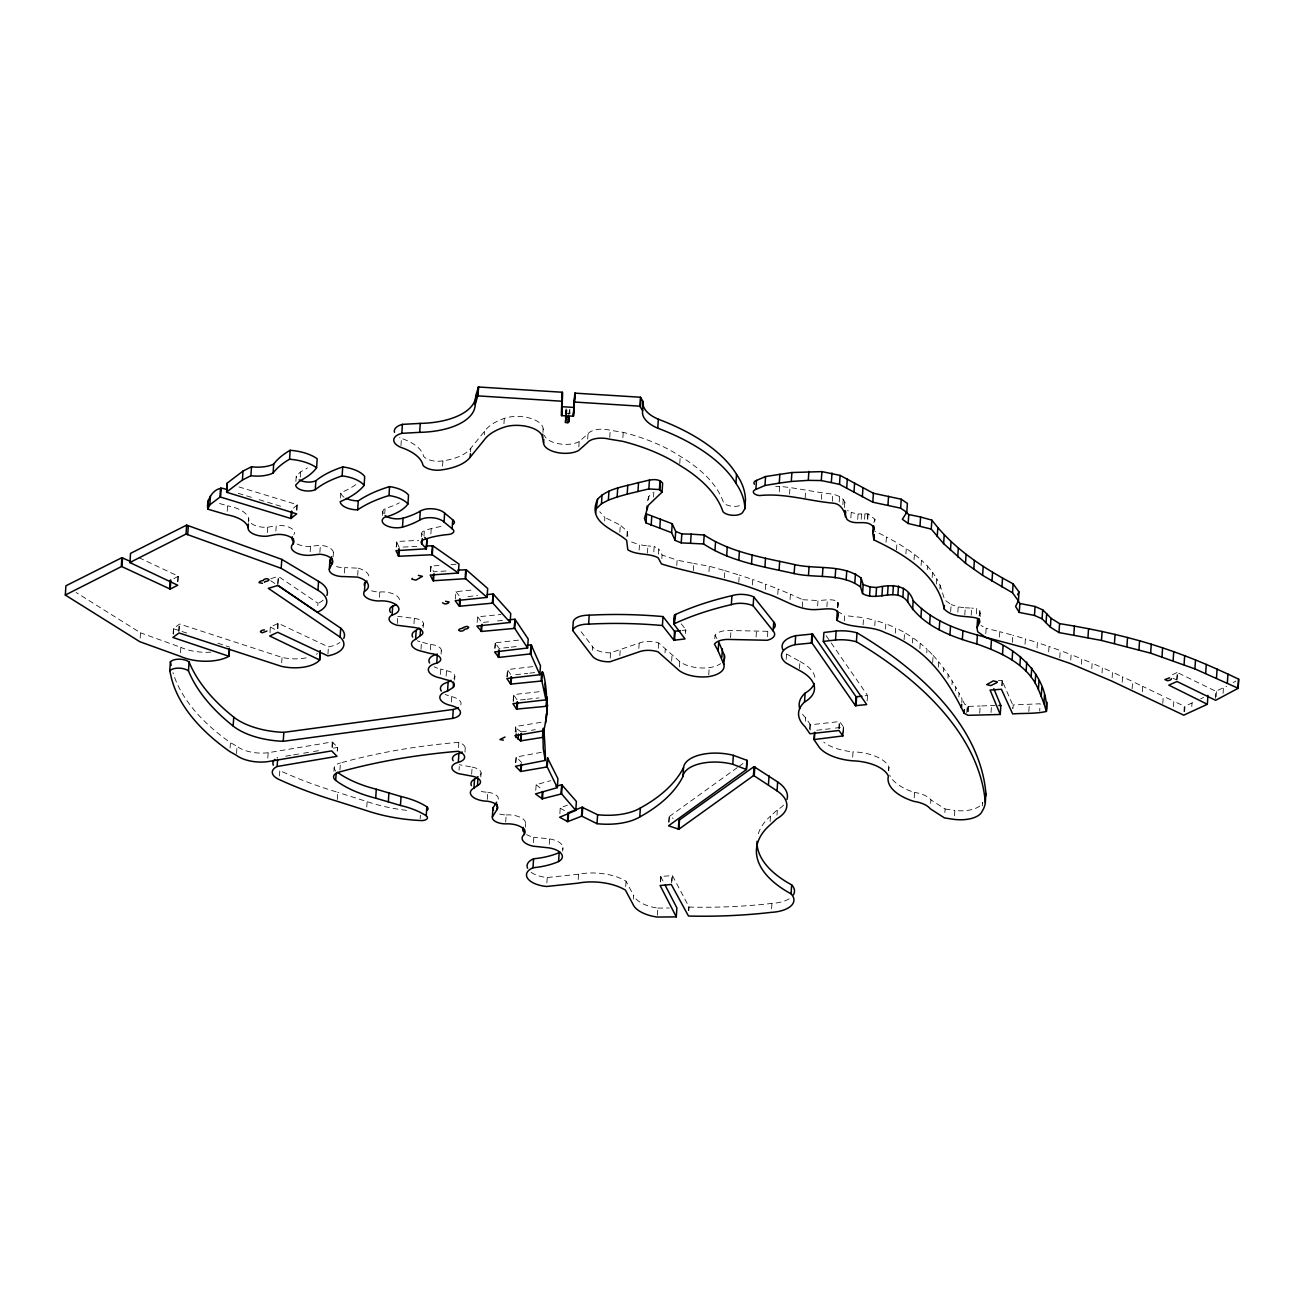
<?xml version="1.0" encoding="UTF-8"?>
<svg xmlns="http://www.w3.org/2000/svg" width="1304" height="1304" viewBox="0 0 1304 1304"><rect width="100%" height="100%" fill="white"/><g stroke="black" fill="none" stroke-linecap="round" stroke-linejoin="round"><path stroke-width="0.75" stroke-dasharray="5 3.75" d="M826.198 635.765L867.502 695.374L863.737 696.043M802.514 714.201A55.746 26.683 3.8 0 0 805.595 717.689L810.501 724.796L839.58 721.552L843.509 726.98L831.952 728.545M737.314 767.6L669.115 816.695L673.141 818.325M518.568 640.134L495.194 642.839L499.073 648.43L509.245 647.354M532.733 666.637L507.435 669.571L511.07 675.048M513.157 700.215L513.727 694.576L540.752 691.544M140.164 638.178L140.506 632.815L76.088 592.472M173.106 633.891L173.465 628.512L179.642 624.013L282.039 657.395A30.106 14.409 3.8 0 0 307.353 657.607M173.334 634.168L173.465 628.512M177.784 581.502L178.143 576.123L137.882 557.167M177.882 581.796L178.143 576.123M178.583 631.25L179.055 624.094M179.153 631.169L179.642 624.013M180.506 652.75L180.865 647.371L140.506 632.815M227.222 511.233L227.581 505.854L216.187 502.496M230.091 748.007L230.449 742.644A313.319 149.976 3.8 0 1 172.976 672.571M248.477 522.203L248.722 518.617A28.378 13.578 3.8 0 0 227.581 505.854M236.546 753.516L237.018 746.344L230.449 742.644M267.336 532.619L267.695 527.256A15.273 7.319 3.8 0 1 248.722 518.617M275.861 531.021L276.22 525.642A13.61 6.52 3.8 0 1 290.287 527.745A13.61 6.52 3.8 0 1 293.938 534.591M270.026 632.717L270.27 627.045L278.306 623.328L328.412 646.914A29.112 13.937 3.8 0 0 339.953 642.513M277.524 583.573L278.306 576.384L317.964 603.279L317.605 608.658M278.143 583.605L278.616 576.449M267.809 758.097L268.168 752.718L332.275 741.943L337.573 747.225L337.361 750.957M277.344 628.707L277.703 623.345M277.948 628.691L278.306 623.328M281.68 662.758L282.039 657.395M295.878 481.486L296.236 476.123L300.637 471.787A81.973 39.25 3.8 0 0 307.451 467.892M296.676 509.994L297.035 504.632L239.023 486.962M296.921 510.288L297.035 504.632M279.463 775.978L279.822 770.615A18.598 8.9 3.8 0 1 277.133 769.197M300.279 477.15L300.637 471.787M310.189 551.739L310.548 546.36L320.36 545.251A14.165 6.781 3.8 0 1 332.618 554.885M319.887 552.407L320.36 545.251M333.139 556.694L333.4 552.668M327.94 654.086L328.412 646.914M340.442 498.063L340.8 492.684A98.044 46.928 3.8 0 0 357.361 483.491M331.917 747.306L332.275 741.943M332.52 747.42L332.879 742.041M344.403 572.994L344.761 567.631A12.665 6.064 3.8 0 1 333.873 565.545M333.938 771.365L334.183 767.795M337.182 751.071L337.573 747.225M337.28 799.466L337.752 792.31A313.302 149.976 3.8 0 1 279.822 770.615M339.937 770.142L340.409 762.97A400.572 191.753 3.8 0 1 458.845 742.318A13.578 6.504 3.8 0 1 464.485 750.256M357.687 575.308L358.16 568.153L344.761 567.631M382.545 515.439L382.805 511.429M384.729 513.76L385.071 508.381A59.006 28.248 3.8 0 0 399.317 502.806M379.448 597.362L379.806 591.983A13.904 6.65 3.8 0 1 370.059 590.288M366.766 807.013L367.125 801.634L337.752 792.31M400.98 445.56L401.453 438.405A17.963 8.606 3.8 0 1 399.66 437.573M396.188 547.077L396.823 541.47L418.698 540.394M396.465 546.832L396.823 541.47M397.28 623.475L397.753 616.319A13.415 6.422 3.8 0 1 396.954 616.091M413.971 623.785L414.33 618.422L397.753 616.319M421.502 536.808L421.73 533.222M423.979 536.025L424.338 530.663L431.233 528.544A69.405 33.219 3.8 0 1 443.344 526.18M420.996 649.294L421.469 642.122A14.703 7.042 3.8 0 1 417.345 640.753M423.213 627.436L423.458 623.85M430.874 533.906L431.233 528.544M430.418 571.625L430.809 566.099L441.013 565.317M430.679 571.38L431.037 566.001M430.369 649.881L430.727 644.518L421.469 642.122M442.561 466.196L442.92 460.834A48.933 23.423 3.8 0 0 470.777 448.266L484.615 431.249A61.484 29.438 3.8 0 1 504.306 418.388A23.602 11.296 3.8 0 1 529.359 417.981A23.602 11.296 3.8 0 1 543.149 428.869L543.833 432.357M420.165 818.716L420.41 815.13M441.078 654.07L441.322 650.5M440.459 674.396L440.817 669.017A16.756 8.02 3.8 0 1 434.151 666.817M446.115 676.091L446.473 670.712L440.817 669.017M455.324 599.074L455.992 591.641L471.836 590.044M451.38 701.976L451.738 696.613A16.626 7.954 3.8 0 1 445.267 694.347M454.623 680.101L454.868 676.515M470.548 451.852L470.777 448.266M458.486 747.681L458.845 742.318M459.041 770.11L459.285 766.524M484.387 434.835L484.615 431.249M464.974 752.163L465.235 748.137M477.134 622.464L477.671 616.825L501.013 614.494M471.657 774.266L472.129 767.111L459.399 764.731M503.947 423.751L504.306 418.388M480.817 776.972L481.078 773.011M494.819 648.381L495.194 642.839M495.047 648.104L495.406 642.742M487.272 799.401L487.745 792.245A15.876 7.596 3.8 0 1 477.818 790.403M506.963 676.89L507.435 669.571M507.174 676.613L507.647 669.457M513.254 701.748L513.727 694.576M505.691 822.091L506.164 814.935A12.078 5.786 3.8 0 1 499.106 813.875M515.178 732.098L515.781 726.458L542.594 722.057M515.422 731.837L515.781 726.458M516.368 732.163L515.536 726.719M515.683 762.693L516.188 757.037L541.926 752.212M515.83 762.4L516.188 757.037L521.665 762.53M542.92 432.455L543.149 428.869M525.316 827.241L525.561 823.655M535.748 790.354L536.156 784.682L550.663 780.688M533.483 842.612L533.841 837.249A16.218 7.759 3.8 0 1 526.62 834.56M565.398 414.868L565.903 409.831M565.806 413.743L566.164 408.38M566.343 414.216L566.572 410.63M566.621 414.884L566.979 409.521M568.772 414.427L570.223 408.755L569.864 414.118M569.18 413.319L569.424 409.749M546.865 882.889L547.224 877.527A22.005 10.53 3.8 0 1 531.119 872.278M549.261 844.307L549.62 838.928L533.841 837.249M578.829 446.93L579.188 441.551L588.039 433.727A16.479 7.889 3.8 0 1 610.223 430.255L623.231 432.357A144.923 69.373 3.8 0 1 680.248 456.335A183.31 87.743 3.8 0 1 723.541 502.741A10.595 5.069 3.8 0 0 741.568 504.86M559.889 813.663L560.198 807.991L567.403 805.09M587.68 439.089L588.039 433.727M562.725 851.219L562.969 847.633M592.391 650.305L592.619 646.719L579.318 629.392M578.177 879.581L578.536 874.218A39.087 18.712 3.8 0 1 626.034 881.178L633.662 895.522L633.434 899.108M609.75 437.411L610.223 430.255M604.648 521.029L604.877 517.443L599.726 511.722M622.872 437.72L623.231 432.357M610.207 658.178L610.565 652.815L639.204 643.084A16.202 7.759 3.8 0 1 658.65 642.888L679.71 661.568A25.346 12.143 3.8 0 0 709.213 667.664A25.346 12.127 3.8 0 0 720.574 663.687M619.856 532.26L620.329 525.104L604.877 517.443M626.882 536.694L627.24 531.331L620.329 525.104M619.856 655.619L620.199 650.24M639.123 550.141L639.482 544.779L628.414 540.867M638.846 648.447L639.204 643.084M648.61 499.986L648.838 496.4L652.619 492.847M647.436 553.075L647.909 545.92L639.482 544.779M625.675 886.541L626.034 881.178M653.516 497.02L653.874 491.657M653.809 551.885L654.168 546.523L647.909 545.92M658.357 554.167L658.716 548.805L654.168 546.523M661.845 558.585L662.073 555.015L658.716 548.805M658.292 648.267L658.65 642.888M665.007 652.864L665.236 649.278M679.775 463.49L680.248 456.335M676.776 565.512L677.135 560.133L662.073 555.015M671.641 661.095L672 655.733M657.33 915.261L657.803 908.106A30.53 14.621 3.8 0 1 633.662 895.522M660.346 881.928L660.721 876.402L672.457 875.669L689.082 907.079A305.169 146.081 3.8 0 0 771.935 903.395A28.851 13.806 3.8 0 0 790.24 898.065M660.606 881.667L660.949 876.304M668.756 822.058L669.115 816.695M668.952 822.351L669.311 816.989M679.351 666.931L679.71 661.568M685.399 633.565L685.822 629.865L685.594 633.451M671.413 882.678L671.886 875.522M672.098 881.048L672.457 875.669M693.337 570.647L693.809 563.491L677.135 560.133M708.968 571.608L709.327 566.246L693.809 563.491M688.333 910.469L688.577 906.883M688.838 910.665L689.082 907.079M708.74 674.82L709.213 667.664M714.804 638.764L715.032 635.178A16.202 7.759 3.8 0 1 730.99 630.533L767.844 631.315A15.681 7.498 3.8 0 0 769.539 630.826M724.372 577.802L724.845 570.647L709.327 566.246M730.517 637.689L730.99 630.533M738.781 582.22L739.254 575.048L724.845 570.647M752.424 584.909L752.767 579.547L739.254 575.048M756.092 637.004L756.434 631.625M765.301 589.538L765.66 584.176L752.767 579.547M767.486 636.678L767.844 631.315M779.254 491.755L779.596 486.392C797.445 487.973 814.886 492.276 832.783 494.118C838.309 495.504 845.253 498.372 845.367 505.055M777.771 594.396L778.129 589.033L765.66 584.176M789.556 494.086L790.045 486.93M770.142 821.487L770.501 816.125L777.347 809.833A47.433 22.706 3.8 0 0 783.688 804.992M790.061 599.547L790.42 594.184L778.129 589.033M786.214 659.335L786.556 653.972A27.857 13.333 3.8 0 1 785.611 653.157M776.988 815.196L777.347 809.833M771.593 908.758L771.935 903.395M805.171 498.03L805.644 490.874M802.319 606.865L802.791 599.71L790.42 594.184M799.466 668.642L799.939 661.47L786.556 653.972M805.35 721.259L805.595 717.689M821.357 499.351L821.83 492.178M809.507 729.229L809.865 723.867M817.641 605.904L817.999 600.541C823.655 600.639 841.748 596.352 837.755 607.387M810.143 730.175L810.501 724.796M832.311 501.274L832.783 494.118M826.883 606.833L827.372 599.661M839.222 501.893L839.58 496.514M842.873 504.615L843.232 499.236M837.51 607.273L837.853 601.894M844.454 507.5L844.813 502.138M850.86 517.867L851.219 512.488L847.519 510.386M844.307 620.916L844.666 615.553L837.315 611.234M838.765 728.692L839.254 721.536M839.352 728.822L839.825 721.666M842.938 732.62L843.297 727.241M843.15 732.506L843.509 726.98M857.706 519.383L858.065 514.02L851.219 512.488M861.211 519.285L861.569 513.923L868.105 513.776L874.968 519.367L874.609 524.746M864.568 519.204L864.927 513.841M867.404 519.106L867.763 513.743M867.747 519.155L868.105 513.776M852.669 757.216L853.012 751.837A38.859 18.598 3.8 0 1 823.802 742.188M863.085 624.812L863.574 617.656L844.666 615.553M867.144 700.9L867.502 695.374M874.788 625.692L875.147 620.313L863.574 617.656M886.068 542.301L886.427 536.938L874.544 530.972M885.465 629.098L885.823 623.736L875.147 620.313M896.5 549.913L896.973 542.757L886.427 536.938M895.261 633.19L895.62 627.811L885.823 623.736M888.741 770.794L888.969 767.208A35.143 16.822 3.8 0 0 853.012 751.837M905.921 553.89L906.28 548.511L896.973 542.757M904.112 639.645L904.585 632.489L895.62 627.811M914.055 559.644L914.414 554.281L906.28 548.511M912.425 643.035L912.784 637.672L904.585 632.489M921.097 565.48L921.455 560.117L914.414 554.281M919.874 648.642L920.233 643.263L912.784 637.672M927.242 569.652L927.47 566.066L921.455 560.117M914.202 797.803L914.56 792.441A50.041 23.961 3.8 0 1 889.719 775.13M926.769 652.782L927.014 649.196L920.233 643.263M932.181 577.591L932.539 572.212L927.47 566.066M936.37 583.996L936.728 578.617L932.539 572.212M932.67 662.546L933.142 655.39L927.014 649.196M939.874 588.935L940.119 585.349L936.728 578.617M938.326 667.126L938.684 661.764L933.142 655.39M930.649 803.427L930.893 799.857A22.07 10.562 3.8 0 0 914.56 792.441M943.428 671.788L943.672 668.218L938.684 661.764M950.665 611.706L951.138 604.551L944.764 600.036L940.119 585.349M947.926 678.259L948.155 674.673L943.672 668.218M951.953 684.649L952.197 681.063L948.155 674.673M957.837 612.244L958.195 606.882L951.138 604.551M944.862 812.571L945.107 808.985L930.893 799.857M955.571 690.875L955.816 687.306L952.197 681.063M958.831 696.874L959.076 693.288L955.816 687.306M964.781 614.95L965.253 607.794L958.195 606.882M961.781 702.546L962.01 698.96L959.076 693.288M954.495 815.815L954.854 810.452A24.678 11.817 3.8 0 0 982.727 802.319L982.482 805.905M971.187 615.243L971.659 608.088L965.253 607.794M966.769 712.832L967.258 705.676L964.699 704.225L962.01 698.96M967.78 711.642L968.139 706.263L967.258 705.676M968.253 711.756L968.139 706.263M976.403 613.923L976.761 608.544L971.659 608.088M979.516 615.309L979.874 609.93L976.761 608.544M980.152 616.629L979.874 609.93M979.711 713.158L980.184 706.002L995.18 705.431M985.775 633.711L986.134 628.332L980.983 625.48M991.024 712.522L991.513 705.366M999.434 637.069L999.793 631.707L986.134 628.332M1001.651 685.692L1002.01 680.329L1012.654 704.731L1012.426 708.317M1002.205 685.871L1002.564 680.492M1012.377 642.367L1012.849 635.211L999.793 631.707M1012.996 708.528L1013.224 704.942L1040.168 703.785L1039.696 710.941M1025.025 644.225L1025.384 638.846L1012.849 635.211M1028.823 711.511L1029.296 704.339M1037.055 647.99L1037.414 642.611L1025.384 638.846M1048.66 651.886L1049.019 646.507L1037.414 642.611M1059.761 657.672L1060.234 650.517L1049.019 646.507M1070.763 660.003L1071.122 654.641L1060.234 650.517M1081.391 664.241L1081.749 658.879L1071.122 654.641M1091.79 668.593L1092.149 663.214L1081.749 658.879M1102.027 673.027L1102.385 667.664L1092.149 663.214M1112.133 677.575L1112.491 672.196L1102.385 667.664M1122.206 682.204L1122.565 676.841L1112.491 672.196M1132.133 688.724L1132.605 681.552L1122.565 676.841M1142.353 691.739L1142.711 686.377L1132.605 681.552M1162.793 703.394L1163.266 696.222L1142.711 686.377M1173.486 706.638L1173.828 701.259L1163.266 696.222M1176.534 679.726L1177.3 672.505L1215.801 691.283L1226.656 686.214M1177.153 679.71L1177.626 672.554M1183.967 711.593L1184.325 706.214L1173.828 701.259M1184.651 711.609L1185.01 706.23L1195.589 701.275M1191.791 706.556L1192.035 702.986M1215.312 698.439L1215.801 691.283M1216.127 696.662L1216.485 691.299M1223.071 693.386L1223.429 688.007M837.624 607.55L838.113 602.008M565.626 411.282L566.05 413.531L568.495 413.759L569.017 410.858M647.387 500.736L648.838 496.4M873.876 522.513L874.968 519.367M178.289 576.27L172.307 579.383M270.27 627.045L275.91 629.946M978.994 615.863L980.38 613.059M560.117 808.138L566.441 811.756M536.156 784.682L540.867 788.578M297.279 504.909L291.77 509.538M738.944 766.442L743.818 762.921M337.589 747.371L333.433 748.17M455.992 591.641L460.345 597.313M477.671 616.825L481.795 622.481L489.799 621.731M1233.128 682.628L1235.915 681.063M1200.642 698.862L1203.625 697.428M1172.443 674.722L1177.023 672.554M270.841 578.683L277.997 576.417M267.695 527.256L276.22 525.642M285.69 756.19L291.656 755.195M293.644 754.853L301.615 753.516M303.604 753.19L311.558 751.854M313.547 751.511L321.501 750.175M521.437 731.935L529.359 730.631M531.331 730.322L535.292 729.669M682.122 630.468L685.627 629.979M578.536 874.218L547.224 877.527M816.809 730.256L830.061 728.757M511.217 647.126L519.09 646.246M515.667 674.722L527.729 673.369M529.75 673.141L535.781 672.473M525.431 699.433L517.411 700.281L513.515 694.853M527.354 699.221L538.911 697.917M468.006 596.547L477.574 595.569M497.46 620.965L503.197 620.394M451.005 564.616L456.987 564.192M445.952 570.989L433.759 571.788L430.776 566.262M416.872 546.457L399.073 547.256L396.546 541.714M998.326 680.509L1002.01 680.329M968.611 706.377L980.184 706.002M858.065 514.02L861.569 513.923M775.717 486.441L779.596 486.392M657.803 908.106L669.245 907.991M802.791 599.71L817.999 600.541M945.107 808.985L954.854 810.452M238.273 493.336L251.574 497.378M259.17 499.693L283.848 507.223M173.693 628.805L189.064 633.809M217.915 643.214L229.651 647.11M1172.981 678.194L1176.485 679.906M521.111 731.935L516.612 728.577M270.694 580.671L275.698 584.078M681.226 623.834L685.822 629.702M715.032 635.178L716.89 638.585M660.704 876.549L663.394 881.781M627.24 531.331L627.941 537.052M758.309 833.729A122.12 58.452 3.8 0 1 770.501 816.125M549.62 838.928A17.115 8.199 3.8 0 1 562.334 849.8M506.164 814.935A15.697 7.514 3.8 0 1 521.437 817.918A15.697 7.514 3.8 0 1 524.762 825.595M487.745 792.245A12.339 5.901 3.8 0 1 497.786 800.379M472.129 767.111A11.655 5.575 3.8 0 1 479.448 775.782M335.829 771.039A12.812 6.129 3.8 0 1 340.409 762.97M406.62 810.354A104.695 50.106 3.8 0 1 367.125 801.634M276.921 757.95A18.598 8.9 3.8 0 1 277.736 757.526M268.168 752.718A26.373 12.616 3.8 0 1 237.018 746.344M451.738 696.613A14.654 7.009 3.8 0 1 460.198 705.969M446.473 670.712A11.002 5.265 3.8 0 1 453.825 678.471M430.727 644.518A10.986 5.249 3.8 0 1 440.035 652.733M414.33 618.422A10.057 4.808 3.8 0 1 422.251 625.92M379.806 591.983A15.632 7.482 3.8 0 1 399.268 601.486M358.16 568.153A19.267 9.226 3.8 0 1 368.641 578.78M310.548 546.376A15.289 7.319 3.8 0 1 296.464 543.703M296.676 477.557A11.345 5.428 3.8 0 1 296.236 476.123M344.028 497.183A15.909 7.612 3.8 0 1 340.8 492.684M383.262 513.548A13.17 6.308 3.8 0 1 385.087 508.381M422.496 534.999A7.84 3.749 3.8 0 1 424.338 530.663M323.196 600.182A33.187 15.892 3.8 0 1 317.964 603.279M317.508 653.5A30.106 14.409 3.8 0 1 316.35 654.233M210.808 652.163A34.474 16.496 3.8 0 1 180.865 647.371M579.188 441.551A19.674 9.421 3.8 0 1 558.78 443.767A19.674 9.421 3.8 0 1 544.387 435.357M442.904 460.817A13.937 6.667 3.8 0 1 423.588 456.318A45.901 21.972 3.8 0 0 401.453 438.405M610.565 652.799A15.664 7.498 3.8 0 1 592.619 646.719M799.939 661.47A49.536 23.716 3.8 0 1 815 680.606M888.627 770.354A50.041 23.961 3.8 0 1 888.969 767.208"/><path stroke-width="1.5" d="M814.022 739.564L842.906 735.929L838.977 730.501L809.914 733.761L804.992 726.638A55.746 26.683 3.8 0 1 804.519 702.09A49.536 23.716 3.8 0 0 799.352 670.419L785.97 662.921A27.857 13.333 3.8 0 1 795.065 644.649L811.968 642.953L855.457 705.676L866.704 704.584L823.313 641.405L823.916 632.456L836.125 631.054A29.291 14.018 3.8 0 1 857.005 632.831A516.791 247.385 3.8 0 1 985.905 793.598L985.319 802.547A78.387 37.523 3.8 0 1 982.14 811.267A24.678 11.817 3.8 0 1 954.267 819.401L944.504 817.934L930.29 808.806A22.07 10.562 3.8 0 0 913.957 801.389A50.041 23.961 3.8 0 1 888.383 776.173A35.143 16.822 3.8 0 0 852.425 760.802A38.859 18.598 3.8 0 1 819.417 747.534L814.022 739.71L814.495 732.555M561.307 415.454L562.171 392.243L478.421 386.995L475.813 395.617L475.21 404.566A65.086 31.149 3.8 0 1 419.676 432.341L401.811 433.336A17.963 8.606 3.8 0 0 400.85 447.353A45.901 21.972 3.8 0 1 422.985 465.267A13.937 6.667 3.8 0 0 442.317 469.782A48.933 23.423 3.8 0 0 470.19 457.215L484.028 440.214A61.484 29.438 3.8 0 1 503.719 427.337A23.602 11.296 3.8 0 1 528.772 426.93A23.602 11.296 3.8 0 1 542.562 437.818L543.572 443.05A19.674 9.421 3.8 0 0 556.938 452.472A19.674 9.421 3.8 0 0 578.585 450.516L587.436 442.675A16.479 7.889 3.8 0 1 609.636 439.203L622.627 441.306A144.923 69.373 3.8 0 1 679.661 465.283A183.31 87.743 3.8 0 1 722.954 511.69A10.595 5.069 3.8 0 0 732.669 515.308A10.595 5.069 3.8 0 0 742.432 512.733L744.877 508.772L745.464 499.807A164.385 78.696 3.8 0 0 736.532 474.379A197.605 94.589 3.8 0 0 658.357 419.236A39.788 19.038 3.8 0 1 643.214 401.713L640.427 397.231L574.917 393.14L573.45 416.172L561.763 415.666L562.643 392.52M573.45 416.172L574.803 393.286M320.279 651.055L319.676 660.003A30.106 14.409 3.8 0 1 281.452 666.344L179.039 632.962L172.861 637.46L228.999 656.287A34.474 16.496 3.8 0 1 180.278 656.319L139.919 641.764L65.314 595.048L65.917 585.789L121.859 557.688L131.72 562.024M65.314 595.048L121.272 566.653L121.859 557.688M319.676 660.003L269.683 635.993L277.719 632.277L327.809 655.879A29.112 13.937 3.8 0 0 340.099 637.118L268.331 588.348L278.029 585.398L317.361 612.228A33.187 15.892 3.8 0 0 317.964 590.321L281.208 568.332L186.032 534.053L129.813 562.529L177.703 585.219L170.221 589.082L121.957 566.653L122.56 557.704M129.976 562.676L130.514 553.385L186.635 525.104L281.794 559.383L318.551 581.356A33.187 15.892 3.8 0 1 326.88 595.439M169.618 589.098L170.205 580.15M170.221 589.082L170.824 580.133M337.524 772.343A91.182 43.651 3.8 0 0 376.285 789.23L401.061 796.516A60.31 28.867 3.8 0 1 426.832 806.801L426.229 815.766A6.716 3.211 3.8 0 1 426.538 819.271A6.716 3.211 3.8 0 1 420.051 820.509A104.695 50.106 3.8 0 1 366.522 810.583L337.149 801.259A313.302 149.976 3.8 0 1 279.235 779.564A18.598 8.9 3.8 0 1 277.149 766.491L337.002 756.32L331.672 750.892L267.565 761.666A26.373 12.616 3.8 0 1 236.415 755.309L229.863 751.593A313.302 149.976 3.8 0 1 171.362 677.852L169.781 670.778L170.384 661.829A10.676 5.102 3.8 0 1 179.202 659.188A10.676 5.102 3.8 0 1 189.064 661.959A318.861 152.633 3.8 0 0 233.742 717.118A57.865 27.694 3.8 0 0 283.832 732.359L453.27 709.441A14.654 7.009 3.8 0 0 458.389 707.55M186.032 534.053L186.635 525.104M187.711 534.656L188.314 525.708M453.596 682.057L453.238 687.42L447.549 691.087A16.626 7.954 3.8 0 0 439.953 698.39A16.626 7.954 3.8 0 0 451.151 705.562A14.654 7.009 3.8 0 1 460.442 712.18A14.654 7.009 3.8 0 1 452.684 718.39L283.245 741.308A57.865 27.694 3.8 0 1 233.155 726.067A318.861 152.633 3.8 0 1 188.477 670.908L189.064 661.959M453.238 687.42A11.002 5.265 3.8 0 0 445.87 679.661L440.23 677.966A16.756 8.02 3.8 0 1 428.445 670.598A16.756 8.02 3.8 0 1 436.726 663.133A10.986 5.249 3.8 0 0 440.149 657.542A10.986 5.249 3.8 0 0 430.124 653.467L420.882 651.071A14.703 7.042 3.8 0 1 415.585 639.335L420.116 635.814A10.057 4.808 3.8 0 0 422.219 630.908A10.057 4.808 3.8 0 0 413.743 627.371L397.166 625.268A13.415 6.422 3.8 0 1 392.08 615.032A15.632 7.482 3.8 0 0 397.475 605.969A15.632 7.482 3.8 0 0 379.203 600.948A13.904 6.65 3.8 0 1 364.452 591.38A19.267 9.226 3.8 0 0 357.573 577.101L344.158 576.58A12.665 6.064 3.8 0 1 329.325 569.18L332.015 563.833A14.165 6.781 3.8 0 0 319.773 554.2L309.945 555.325A15.289 7.319 3.8 0 1 294.525 551.853A15.289 7.319 3.8 0 1 293.058 543.931A13.61 6.52 3.8 0 0 290.01 536.857A13.61 6.52 3.8 0 0 275.633 534.607L267.092 536.205A15.273 7.319 3.8 0 1 248.119 527.582A28.378 13.578 3.8 0 0 226.977 514.803L208.004 509.212C205.054 499.839 216.236 483.262 226.88 489.864M208.004 509.212L208.347 499.986M207.743 508.935L209.846 504.811L210.449 495.862M209.846 504.811L219.936 497.134L220.539 488.185M299.203 479.872A11.345 5.428 3.8 0 0 315.878 480.736A104.385 49.976 3.8 0 1 342.724 466.946A27.743 13.284 3.8 0 1 364.696 476.482L364.109 485.43A27.743 13.284 3.8 0 0 342.121 475.895A104.385 49.976 3.8 0 0 315.275 489.701A11.345 5.428 3.8 0 1 302.903 490.434A11.345 5.428 3.8 0 1 295.649 485.072L300.034 480.736A81.973 39.25 3.8 0 0 316.595 467.712L317.182 458.747A35.55 17.017 3.8 0 0 290.156 450.287A106.928 51.182 3.8 0 0 273.677 464.126A24.955 11.948 3.8 0 1 251.509 466.767L243 471.086L227.238 483.083L226.619 492.244L296.676 513.874L290.857 518.487L220.588 497.085L221.191 488.136M226.831 492.374L227.238 483.083M228.852 655.928L229.325 648.773M228.999 656.287L229.471 649.131M226.635 492.032L242.414 480.035L243 471.086M233.155 726.067L233.742 717.118M242.414 480.035L250.906 475.716L251.509 466.767M248.119 527.582L248.363 523.996M250.906 475.716A24.955 11.948 3.8 0 0 273.09 473.075L273.677 464.126M281.208 568.332L281.794 559.383M273.09 473.075A106.928 51.182 3.8 0 1 289.57 459.236L290.156 450.287M290.857 518.487L291.33 511.315M291.411 518.389L291.9 511.233M277.149 766.491L277.622 759.319M293.058 543.931L293.416 538.568M283.245 741.308L283.832 732.359M315.275 489.701L315.878 480.736M317.964 590.321L318.551 581.356M319.545 659.742L320.148 650.794M329.325 569.18L329.928 560.231L331.721 556.661M332.015 563.833L332.373 558.454M342.121 475.895L342.724 466.946M340.099 637.118L340.703 628.169L277.361 585.203M426.229 815.766A60.31 28.867 3.8 0 0 400.458 805.464L375.699 798.178A91.182 43.651 3.8 0 1 335.682 780.362L336.171 773.207M364.109 485.43A98.044 46.928 3.8 0 1 340.197 501.632A15.909 7.612 3.8 0 0 357.671 509.831L358.258 500.883A128.851 61.679 3.8 0 1 389.57 486.604A25.33 12.127 3.8 0 1 408.527 495.096L407.924 504.045A59.006 28.248 3.8 0 1 384.484 517.346A13.17 6.308 3.8 0 0 385.919 525.398A13.17 6.308 3.8 0 0 402.496 527.126A76.936 36.822 3.8 0 0 419.692 520.068A14.23 6.813 3.8 0 1 444.045 522.024L452.113 528.756A7.857 3.765 3.8 0 1 449.195 534.412A69.405 33.219 3.8 0 0 430.63 537.492L423.735 539.611A7.84 3.749 3.8 0 0 421.909 543.947L426.424 548.805L395.943 550.663L398.812 556.254L432.276 554.754L458.389 573.01L458.975 564.062L432.879 545.806L426.571 545.985M364.452 591.38L365.038 582.432A19.267 9.226 3.8 0 0 367.043 580.981M357.671 509.831A128.851 61.679 3.8 0 1 388.983 495.553L389.57 486.604M375.699 798.178L376.285 789.23M401.811 433.336L402.414 424.37L420.263 423.392A65.086 31.149 3.8 0 0 475.813 395.617M392.08 615.032L392.683 606.067A15.632 7.482 3.8 0 0 396.432 604.534M398.258 556.091L398.731 548.935M398.812 556.254L399.285 549.098M402.496 527.126L403.083 518.177A76.936 36.822 3.8 0 0 420.296 511.119A14.23 6.813 3.8 0 1 444.631 513.075L452.7 519.807A7.857 3.765 3.8 0 1 453.026 524.338M388.331 801.911L388.918 792.962M419.676 432.341L420.263 423.392M400.458 805.464L401.061 796.516M419.692 520.068L420.296 511.119M415.585 639.335L416.172 630.386L419.203 628.039M421.909 543.947L422.268 538.568M420.116 635.814L420.589 628.658M426.049 548.951L427.027 539.856L424.745 537.346M426.392 548.642L426.978 539.693M431.803 554.64L432.39 545.691M432.276 554.754L432.879 545.806M457.818 570.158L466.262 569.734L487.68 588.463L487.093 597.411L465.675 578.699L433.172 580.736L433.287 575.243M433.498 580.769L433.971 573.597M444.045 522.024L444.631 513.075M436.726 663.133L437.313 654.184A16.756 8.02 3.8 0 0 429.587 662.986M452.113 528.756L452.7 519.807M447.549 691.087L448.136 682.139L450.988 680.297M559.889 852.164A17.115 8.199 3.8 0 1 559.188 852.571A60.538 28.981 3.8 0 1 533.581 858.798L532.994 867.763A22.005 10.53 3.8 0 0 527.794 878.603A22.005 10.53 3.8 0 0 546.637 886.476L577.949 883.167A39.087 18.712 3.8 0 1 625.431 890.127L633.076 904.471A30.53 14.621 3.8 0 0 657.2 917.054L676.287 916.875L660.101 885.514L671.299 884.471L688.479 916.044A305.169 146.081 3.8 0 0 771.349 912.344A28.851 13.806 3.8 0 0 791.072 893.843A122.12 58.452 3.8 0 1 769.898 825.073L776.76 818.782A47.433 22.706 3.8 0 0 777.054 790.892L753.696 775.505L678.879 829.214L668.512 825.807L746.475 769.539L732.766 764.274A35.762 17.115 3.8 0 0 682.954 776.499A223.799 107.14 3.8 0 1 639.759 816.956A46.488 22.249 3.8 0 1 597.02 823.688L581.78 816.125L567.729 821.634L559.644 817.233L575.798 810.42L561.6 793.875L542.154 798.814L535.504 793.924L557.33 787.632L547.224 766.931L520.752 771.479L515.455 766.263L545.284 760.428L543.295 748.936L542.937 737.347L520.508 740.884L514.933 735.668L543.915 730.696L547.061 713.94L546.653 706.263L516.563 709.115L512.928 703.638L545.936 699.841L541.861 680.965L510.728 684.111L506.848 678.52L539.856 674.722L530.63 653.891L498.813 657.412L494.591 651.951L527.615 648.006L514.705 628.381L481.535 631.446L476.889 626.05L510.141 622.481L492.879 603.116L459.416 606.246L459.644 598.976M459.741 606.278L460.231 599.106M452.684 718.39L453.27 709.441M470.19 457.215L470.418 453.645M465.137 578.568L465.74 569.62M475.21 404.566L477.671 396.074L478.258 387.125M465.675 578.699L466.262 569.734M477.671 396.074L478.764 386.946M532.994 867.763A60.538 28.981 3.8 0 0 558.601 861.536A17.115 8.199 3.8 0 0 549.017 847.877L533.254 846.198A16.218 7.759 3.8 0 1 524.175 834.544A15.697 7.514 3.8 0 0 520.85 826.866A15.697 7.514 3.8 0 0 505.561 823.883A12.078 5.786 3.8 0 1 492.341 816.972L496.922 809.702A12.339 5.901 3.8 0 0 487.158 801.194A15.876 7.596 3.8 0 1 472.097 796.288A15.876 7.596 3.8 0 1 473.955 788.089L477.476 785.562A11.655 5.575 3.8 0 0 471.526 776.059L458.812 773.679A13.822 6.618 3.8 0 1 458.307 762.302L458.91 753.337A13.578 6.504 3.8 0 0 462.301 752.066M480.964 631.315L481.323 625.936M481.535 631.446L482.007 624.29M473.955 788.089L474.542 779.14L478.063 776.613M477.476 785.562L477.949 778.406M492.293 602.97L493.222 594.037L510.744 613.516L510.141 622.481M492.879 603.116L493.482 594.168M498.226 657.281L498.698 650.109M498.813 657.412L499.285 650.24M492.341 816.972L492.928 808.024L496.612 802.204M496.922 809.702L497.28 804.323M510.483 683.997L510.956 676.825M514.102 628.202L515.031 619.286L528.218 639.058L527.615 648.006M511.054 684.127L511.527 676.972M514.705 628.381L515.292 619.433M516.563 709.115L517.036 701.959M517.134 709.246L517.623 702.09M516.009 737.526L516.254 733.956M518.112 739.417L518.47 734.054M520.508 740.884L520.997 733.728M520.85 740.884L521.323 733.728M520.475 771.381L520.948 764.226M542.562 437.818L542.79 434.232M521.078 771.479L521.551 764.323M543.572 443.05L543.801 439.481M530.304 653.874L531.217 644.942L540.459 665.773L539.856 674.722M530.924 654.07L531.527 645.121M524.175 834.544L524.534 829.165M541.225 680.753C541.502 653.5 548.381 697.151 545.936 699.841M541.861 680.965L542.448 672.016M562.04 401.469L562.171 392.243M561.763 415.666L561.894 406.506M544.811 693.076L545.219 683.166M542.611 737.314C543.181 708.74 545.887 757.282 545.284 760.428M543.132 737.51L543.735 728.561M546.017 706.018L546.93 697.086L547.061 713.94M546.653 706.263L547.256 697.314M568.658 416.22L569.098 420.605L567.892 422.708L565.463 422.48L565.822 417.117M545.594 723.068L546.18 714.119M565.463 422.48L566.213 415.992M541.861 798.733L542.334 791.577M542.48 798.798L542.953 791.626M567.892 422.708L568.251 417.329M568.837 422.056L569.196 416.693M546.523 766.719L547.436 757.754L557.933 778.684L557.33 787.632M547.224 766.931L547.827 757.966M573.059 416.383L574.053 407.223M574.216 402.235L575.308 393.091M560.867 793.728L561.779 784.747L576.384 801.471L575.798 810.42M561.6 793.875L562.203 784.926M723.818 664.404L718.145 650.924L718.732 641.976L724.405 655.456L723.818 664.404A25.346 12.127 3.8 0 1 708.626 676.613A25.346 12.143 3.8 0 1 679.123 670.517L658.047 651.837A16.202 7.759 3.8 0 0 638.601 652.033L609.962 661.764A15.664 7.498 3.8 0 1 592.032 655.684L572.684 630.468L573.271 621.519A17.262 8.264 3.8 0 1 589.212 615.195A253.547 121.37 3.8 0 1 663.019 616.58L674.527 631.299L680.378 630.696M558.585 861.536L559.188 852.571M567.403 821.569L568.006 812.62M568.022 821.585L568.609 812.636L582.073 807.225L597.607 814.739A46.488 22.249 3.8 0 0 640.362 807.991A223.799 107.14 3.8 0 0 683.54 767.551A35.762 17.115 3.8 0 1 733.353 755.326L747.111 760.395L746.475 769.539M836.712 620.182C843.9 605.3 825.497 609.278 817.412 609.49C798.292 611.168 782.726 598.243 765.057 593.124C731.788 578.862 695.733 574.51 661.487 563.964L658.129 557.753C648.773 552.831 637.167 555.553 627.811 549.815L626.637 540.28C613.369 528.625 586.816 522.708 597.607 499.139C608.12 488.038 624.6 486.669 638.553 482.561C645.643 481.535 657.167 476.123 662.644 483.197L662.041 492.146L648.251 505.349L644.469 518.373L646.002 522.937L671.625 532.684L675.097 540.378L681.226 542.871L703.606 543.964C730.615 561.779 763.215 566.621 794.152 573.564C815.913 578.568 841.895 572.831 860.526 587.012L862.58 593.548C876.826 602.252 896.418 586.474 907.714 601.812C922.303 625.985 950.909 636.613 976.81 643.964C1000.95 652.489 1027.894 664.274 1038.424 689.506C1041.325 696.646 1044.585 704.307 1046.313 711.479C1035.278 713.94 1023.852 713.092 1012.637 713.907L1001.423 689.278L990.078 690.061L1000.249 714.478L968.008 715.326L964.096 713.19C954.251 693.19 942.808 673.549 926.41 658.145C914.56 647.012 900.461 638.373 885.22 632.684C869.931 624.795 851.056 629.278 836.712 620.182L837.315 611.234M572.684 630.468A17.262 8.264 3.8 0 1 588.626 624.143L589.212 615.195M595.618 513.189L597.607 499.139M597.02 508.087L601.454 503.784L602.057 494.835M581.486 816.174L582.073 807.225M582.154 816.206L582.758 807.257M601.454 503.784L608.365 500.117L608.952 491.168M608.365 500.117L617.134 496.971L617.721 488.006M597.02 823.688L597.607 814.739M617.134 496.971L627.191 494.151L627.778 485.202M744.877 508.772A164.385 78.696 3.8 0 0 735.929 483.328A197.605 94.589 3.8 0 0 657.754 428.185A39.788 19.038 3.8 0 1 642.627 410.678L639.84 406.18L640.427 397.231M640.427 407.125L641.014 398.176M642.627 410.678L643.214 401.713M627.191 494.151L637.949 491.51L638.553 482.561M646.8 509.685L647.028 506.099M646.002 522.937L646.588 513.988L672.212 523.735L675.7 531.429L675.097 540.378M637.949 491.51L648.854 488.918L649.441 479.97M651.169 525.447L651.755 516.498M657.754 428.185L658.357 419.236M662.041 492.146L659.4 489.57L659.987 480.622M659.84 489.733L660.427 480.768M639.759 816.956L640.362 807.991M659.775 528.006L660.362 519.057M773.908 628.283A15.681 7.498 3.8 0 0 773.728 621.975L753.745 596.857A17.262 8.264 3.8 0 0 731.935 595.683A253.547 121.37 3.8 0 0 675.7 614.396L674.347 615.032L673.744 623.98L685.04 638.927L673.94 640.248L662.416 625.529L663.019 616.58M671.625 532.684L672.212 523.735M673.744 623.98L674.885 614.787M673.94 640.248L674.527 631.299M674.298 623.736L675.7 614.396M674.527 640.378L675.113 631.429M681.226 542.871L681.829 533.923L675.7 531.429M690.566 543.1L691.153 534.151L704.193 535.015C731.202 552.831 763.802 557.672 794.755 564.616C816.5 569.62 842.498 563.882 861.129 578.063L863.166 584.599L862.58 593.548M678.308 829.295L678.895 820.33L754.022 766.638L777.64 781.927A47.433 22.706 3.8 0 1 787.013 799.385M678.879 829.214L679.482 820.265M682.954 776.499L683.54 767.551M676.287 916.875L676.89 907.926L665.187 885.269M703.606 543.964L704.193 535.015M714.967 550.63L715.554 541.682M726.654 555.993L727.257 547.044M721.797 657.786L722.4 648.838M735.929 483.328L736.532 474.379M675.113 623.345A253.547 121.37 3.8 0 1 731.348 604.632L731.935 595.683M738.797 560.361L739.401 551.396M732.766 764.274L733.353 755.326M1207.341 704.29L1183.739 715.162L1111.904 681.144L1070.535 663.589L1024.781 647.795L985.531 637.281L977.674 631.772L977.022 627.648L979.793 622.008L979.288 618.895C967.894 614.82 953.534 618.895 944.177 608.984C937.641 573.662 903.688 554.086 873.941 539.921L872.735 533.026L874.365 528.316C868.04 517.606 855.098 526.881 846.915 519.334C844.307 512.032 842.091 503.54 832.197 503.067C807.828 500.736 784.291 492.945 759.531 495.569A7.09 3.39 3.8 0 1 753.598 492.847A7.09 3.39 3.8 0 1 755.896 489.391L756.483 480.426L765.562 476.547L791.887 472.521L821.895 471.608L840.118 475.406L873.403 493.254L901.227 499.22L907.388 503.393L906.802 512.342L902.352 519.285L908.171 523.474L931.252 529.082L943.623 543.638L965.514 563.246L982.613 575.325L1012.523 592.782L1018.408 600.916L1015.571 606.458L1019.255 612.424L1034.479 615.439L1042.092 618.813L1050.372 627.208L1058.978 632.554L1101.489 640.443L1150.65 653.157L1194.92 668.903L1238.213 688.267L1215.605 700.313L1177.039 681.503L1168.808 685.122L1207.341 704.29L1207.944 695.342M751.511 563.996L752.115 555.048M718.145 650.924L714.445 644.143A16.202 7.759 3.8 0 1 730.387 639.482L767.241 640.264A15.681 7.498 3.8 0 0 773.125 630.924L753.141 605.806L753.745 596.857M755.896 489.391L764.975 485.495L765.562 476.547M746.328 769.213L746.915 760.265M764.91 567.207L765.497 558.259M753.435 775.587L754.022 766.638M754.234 775.603L754.82 766.654M764.975 485.495L779.27 483.099L779.857 474.151M773.125 630.924L773.728 621.975M779.075 570.304L779.678 561.356M768.447 784.747L769.034 775.782M779.27 483.099L791.3 481.469L791.887 472.521M777.054 790.892L777.64 781.927M794.152 573.564L794.755 564.616M795.065 644.649L795.668 635.7L812.571 634.005L856.043 696.727L861.96 696.254M791.3 481.469L808.284 480.361L808.871 471.412M808.496 575.308L809.083 566.36M791.072 893.843L791.658 884.878A122.12 58.452 3.8 0 1 757.005 841.324M804.519 702.09L805.106 693.141A49.536 23.716 3.8 0 0 814.234 683.671M906.802 512.342L900.64 508.169L872.8 502.203L839.531 484.354L821.308 480.557L821.895 471.608M811.349 642.79L811.936 633.826M811.968 642.953L812.571 634.005M822.368 576.564L822.954 567.615M814.332 739.433L814.804 732.261M831.381 481.926L831.985 472.977M839.531 484.354L840.118 475.406M835.13 577.851L835.717 568.903M823.313 641.405L835.538 640.019L836.125 631.054M844.764 514.004L845.008 510.434M846.736 487.712L847.323 478.764M845.318 516.808L845.677 511.445M846.166 579.677L846.769 570.728M854.006 491.901L854.609 482.936M842.694 736.189L842.938 732.62M854.854 582.562L855.44 573.613M862.368 496.759L862.955 487.81M985.319 802.547A516.791 247.385 3.8 0 0 856.418 641.78L857.005 632.831M860.526 587.012L861.129 578.063M855.457 705.676L856.043 696.727M856.027 705.806L856.63 696.858M872.8 502.203L873.403 493.254M872.735 533.026L873.207 525.871M869.54 595.895L870.127 586.947L863.166 584.599M873.941 539.921L874.299 534.558M875.962 596.466L876.549 587.517C890.42 584.241 907.845 584.013 913.191 600.655C930.159 618.927 953.762 628.74 977.397 635.015C1012.654 643.85 1047.617 672.489 1046.59 711.234M881.928 595.961L882.515 587.012M887.959 505.3L888.546 496.335M887.519 595.064L888.106 586.099M892.816 594.477L893.419 585.529M900.64 508.169L901.227 499.22M897.902 594.95L898.505 586.001M902.857 597.15L903.444 588.202M908.171 523.474L908.774 514.526L905.856 512.439M907.714 601.812L908.317 592.847M912.604 609.604L913.191 600.655M919.988 525.952L920.575 517.003L908.774 514.526M920.917 617.444L921.52 608.479M931.252 529.082L931.838 520.133L920.575 517.003M929.638 624.127L930.241 615.178M937.234 536.531L937.837 527.582L931.838 520.133M943.623 543.638L944.226 534.689L937.837 527.582M939.173 629.897L939.776 620.948M944.177 608.984L944.422 605.398M950.453 550.435L951.056 541.486L944.226 534.689M949.948 634.983L950.534 626.034M957.739 556.955L958.342 548.006L951.056 541.486M965.514 563.246L966.101 554.298L958.342 548.006M962.352 639.596L962.939 630.647M961.423 707.909L961.667 704.339M964.096 713.19L964.341 709.604M973.795 569.359L974.381 560.41L966.101 554.298M977.022 627.648L977.609 618.683L978.261 622.807M976.81 643.964L977.397 635.015M982.613 575.325L983.2 566.376L974.381 560.41M991.985 581.193L992.572 572.244L983.2 566.376M990.828 649.278L991.431 640.329M1001.945 586.996L1002.531 578.047L992.572 572.244M1002.499 654.592L1003.102 645.643M1000.249 714.478L1000.836 705.529L993.795 688.61M1012.523 592.782L1013.11 583.833L1002.531 578.047M1012.1 659.954L1012.686 651.006M1018.408 600.916L1018.994 591.967L1013.11 583.833M1019.255 612.424L1019.842 603.475L1018 600.492M1019.891 665.431L1020.478 656.482M1026.15 671.071L1026.737 662.122M1034.479 615.439L1035.066 606.49L1019.842 603.475M1031.138 676.923L1031.725 667.974M1035.131 683.051L1035.735 674.103M1042.092 618.813L1042.695 609.864L1035.066 606.49M1038.424 689.506L1039.011 680.558M1046.069 622.676L1046.672 613.728L1042.695 609.864M1041.244 696.352L1041.847 687.404M1043.901 703.622L1044.488 694.673M1050.372 627.208L1050.975 618.259L1046.672 613.728M1046.444 709.686L1047.177 702.285M1058.978 632.554L1059.581 623.605L1050.975 618.259M1073.811 635.048L1074.398 626.099L1059.581 623.605M1087.96 637.672L1088.547 628.724L1074.398 626.099M1101.489 640.443L1102.076 631.495L1088.547 628.724M1114.464 643.377L1115.05 634.429L1102.076 631.495M1126.933 646.458L1127.52 637.509L1115.05 634.429M1138.962 649.718L1139.566 640.769L1127.52 637.509M1150.65 653.157L1151.236 644.209L1139.566 640.769M1162.011 656.792L1162.597 647.843L1151.236 644.209M1173.127 660.623L1173.73 651.674L1162.597 647.843M1184.081 664.665L1184.668 655.7L1173.73 651.674M1194.92 668.903L1195.507 659.954L1184.668 655.7M1205.695 673.386L1206.281 664.437L1195.507 659.954M1216.485 678.096L1217.088 669.148L1206.281 664.437M1227.357 683.051L1227.944 674.103L1217.088 669.148M1238.05 688.121L1238.637 679.156L1227.944 674.103M1238.115 688.43L1238.637 679.156M547.061 708.642L547.664 704.991M1017.576 594.738L1018.994 591.967M264.533 582.317L264.94 581.535A4.971 2.38 3.8 0 0 269.015 579.563L267.19 578.683A4.971 2.38 3.8 0 0 263.115 580.655A4.971 2.38 3.8 0 0 259.04 582.643L262.479 583.312M412.243 578.373L411.836 579.155L415.894 580.117L422.431 576.352L418.372 575.39M568.414 419.806L568.952 416.905L565.561 417.329L565.985 419.578M266.929 631.071L262.234 632.766L260.409 631.886A4.971 2.38 3.8 0 1 264.5 629.897M463.197 627.517L466.865 626.327L468.69 627.208A4.955 2.38 3.8 0 1 464.615 629.18A4.955 2.38 3.8 0 1 460.524 631.169L458.698 630.288A4.955 2.38 3.8 0 1 462.79 628.3M505.039 737.021L499.937 739.498L503.393 740.167M996.908 682.644L990.779 685.611L986.721 684.649L993.257 680.884L997.315 681.845M555.944 786.296L561.453 784.78M445.56 601.307L449.016 601.975A4.971 2.38 3.8 0 1 444.925 603.964L442.496 602.79M1169.606 677.836L1164.912 679.531L1167.341 680.688A4.971 2.38 3.8 0 0 1171.432 678.716M526.963 645.366L530.891 644.926M487.142 594.591L492.896 594.021M487.093 597.411L455.194 600.704L459.171 606.132M508.951 619.824L514.689 619.253M458.389 573.01L430.206 575.064L432.944 580.606M808.284 480.361L821.308 480.557M998.848 705.497L1000.836 705.529M681.829 533.923L691.153 534.151M648.854 488.918L659.4 489.57M478.161 395.894L561.568 401.208M574.705 402.039L639.84 406.18M562.366 406.718L573.646 407.435M870.127 586.947L876.549 587.517M170.384 661.829L171.166 665.366M873.631 525.805L874.234 529.245M458.323 762.302A13.578 6.504 3.8 0 0 458.258 751.267A400.572 191.753 3.8 0 0 339.822 771.919A12.812 6.129 3.8 0 0 335.682 780.379M388.983 495.553A25.33 12.127 3.8 0 1 407.924 504.045M289.57 459.236A35.55 17.017 3.8 0 1 316.595 467.712M169.781 670.778A10.676 5.102 3.8 0 1 178.615 668.137A10.676 5.102 3.8 0 1 188.477 670.908M588.626 624.143A253.547 121.37 3.8 0 1 662.416 625.529M731.348 604.632A17.262 8.264 3.8 0 1 753.158 605.806M835.538 640.003A29.291 14.018 3.8 0 1 856.418 641.78M791.658 884.894A28.851 13.806 3.8 0 1 793.354 894.87M527.582 868.252A22.005 10.53 3.8 0 1 533.581 858.798M523.442 831.642A16.218 7.759 3.8 0 1 523.165 827.469M493.531 810.354A12.078 5.786 3.8 0 1 492.928 808.024M471.412 785.627A15.876 7.596 3.8 0 1 474.542 779.14M453.173 760.737A13.822 6.618 3.8 0 1 458.91 753.337M426.832 806.801A6.716 3.211 3.8 0 1 427.011 810.403M273.302 765.203A18.598 8.9 3.8 0 1 274.867 759.384M441.274 691.022A16.626 7.954 3.8 0 1 448.136 682.139M412.667 637.069A14.703 7.042 3.8 0 1 416.172 630.386M390.564 612.375A13.415 6.422 3.8 0 1 392.683 606.067M364.419 585.496A13.904 6.65 3.8 0 1 365.038 582.432M330.629 563.051A12.665 6.064 3.8 0 1 329.928 560.231M292.732 540.638A15.289 7.319 3.8 0 1 292.275 536.759M358.258 500.883A15.909 7.612 3.8 0 1 346.245 498.438M403.083 518.177A13.17 6.308 3.8 0 1 385.12 515.553M340.703 628.169A29.112 13.937 3.8 0 1 343.751 638.373M394.476 432.309A17.963 8.606 3.8 0 1 402.414 424.37M724.405 655.456A25.346 12.127 3.8 0 1 724.258 659.433M723.899 660.199A25.346 12.127 3.8 0 1 722.872 661.682M799.743 708.773A55.746 26.683 3.8 0 1 805.106 693.141M782.889 649.685A27.857 13.333 3.8 0 1 795.668 635.7M985.905 793.598A78.387 37.523 3.8 0 1 985.351 796.565M754.429 484.224A7.09 3.39 3.8 0 1 756.483 480.426"/></g></svg>
